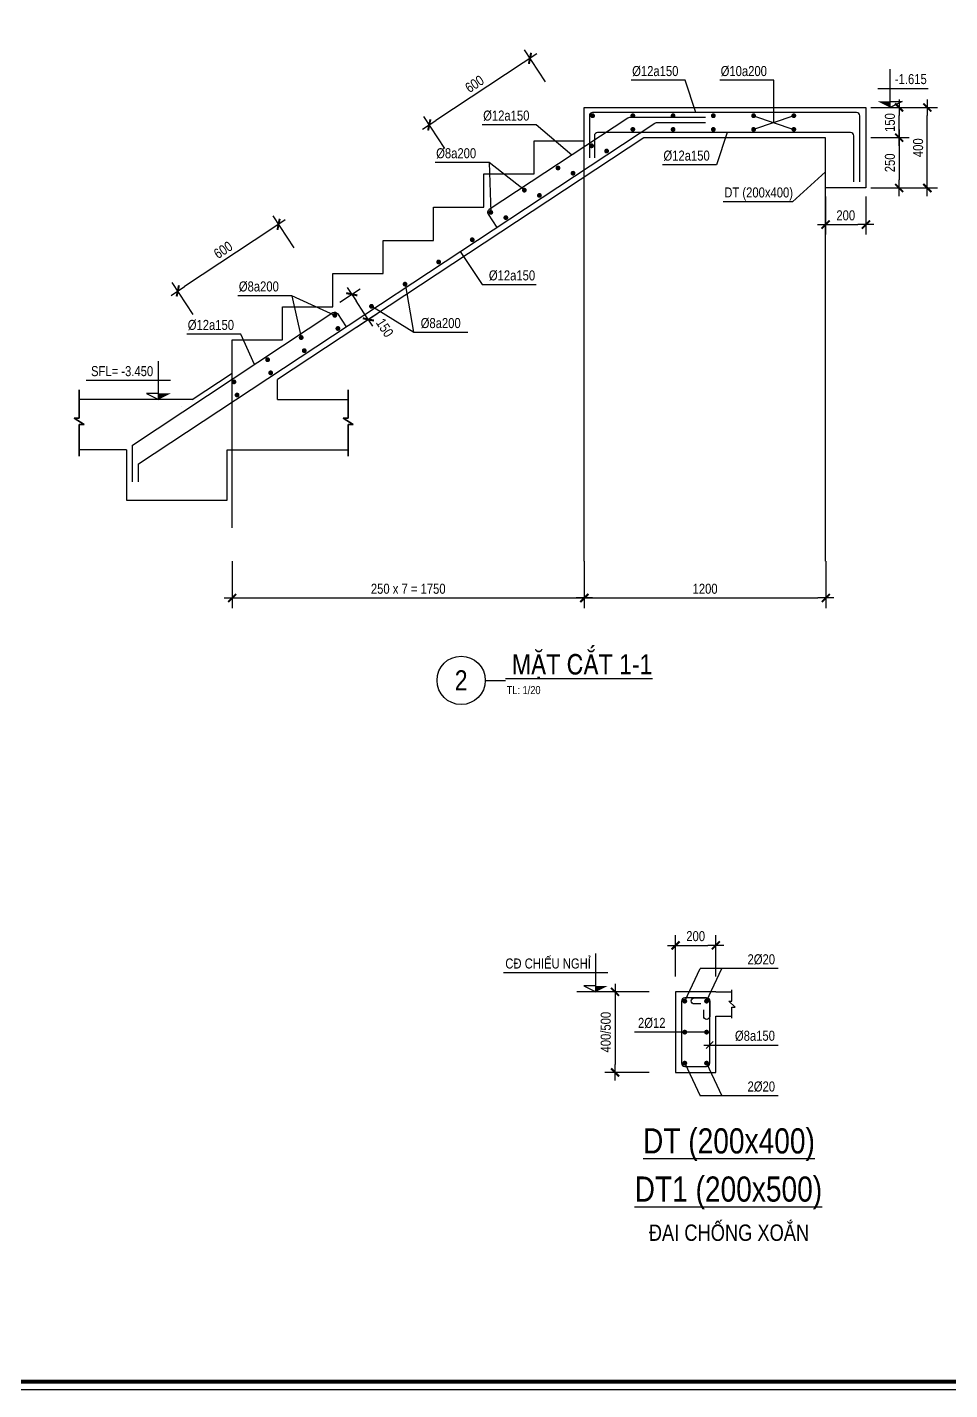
# Model space of a CAD drawing. Header units: millimetres. Extents: x 379264 to 1158416, y -283062 to 356890.
# Drawn here: x 992913 to 1004373, y -30402 to -13482 of the extents above; entities that cross this region are included whole.
import ezdxf
from ezdxf.enums import TextEntityAlignment as Align

# ---------------------------------------------------------------- set-up
doc = ezdxf.new("R2010")
doc.units = ezdxf.units.MM
doc.linetypes.add('CENTER', pattern=[2, 1.25, -0.25, 0.25, -0.25])
for name, color, linetype in [('01PM. TEXT A', 3, 'Continuous'), ('02PM. TEXT B', 4, 'Continuous'), ('04PM. THIN', 7, 'Continuous'), ('05PM. FRAME', 4, 'Continuous'), ('07PM. WACO', 6, 'Continuous'), ('08PM. SSS X', 6, 'Continuous'), ('10PM. REBAR', 1, 'Continuous'), ('11PM. DIM', 2, 'Continuous'), ('12PM. GRID', 8, 'CENTER')]:
    doc.layers.add(name, color=color, linetype=linetype)
doc.styles.add('[PMDC2013]STYLE', font='arial.ttf', dxfattribs={"width": 0.8})
doc.styles.add('BLOCK A - CHI TIET THANG 1$0$VNI-HelveC', font='VHELVCN_0.TTF')
doc.styles.add('BLOCK A - CHI TIET THANG 1$0$VNI-HelveCB', font='VHELVCB_0.TTF')
doc.dimstyles.new('20', dxfattribs={"dimtxt": 250, "dimasz": 200, "dimexe": 250, "dimexo": 0, "dimgap": 100, "dimtad": 1, "dimdec": 0, "dimlfac": 0.2, "dimzin": 0, "dimdsep": 46, "dimtxsty": '[PMDC2013]STYLE', "dimblk": 'TICK', "dimcen": 0, "dimdle": 300, "dimclrd": 2, "dimclre": 2, "dimclrt": 4, "dimadec": 0, "dimazin": 0, "dimtfac": 0.004, "dimtdec": 0, "dimtix": 1, "dimtmove": 2, "dimatfit": 3, "dimldrblk": 'TICK', "dimfxl": 1, "dimtvp": 0.8, "dimtolj": 1, "dimtzin": 0, "dimarcsym": 0})

# ---------------------------------------------------------------- blocks, each defined once
blk = doc.blocks.new('CHG_XX_Khung ten')
blk.add_lwpolyline([(15, 579), (826, 579), (826, 15), (15, 15)], close=True)
at = {"color": 4, "linetype": 'Continuous', "const_width": 1}
blk.add_lwpolyline([(17, 577), (824, 577), (824, 17), (17, 17)], close=True, dxfattribs=at)
blk = doc.blocks.new('TICK')
at = {"color": 0, "linetype": 'ByBlock'}
blk.add_line((1, 0), (-1, 0), dxfattribs=at)
at = {"color": 7, "linetype": 'ByBlock', "const_width": 0.25}
blk.add_lwpolyline([(-0.5, -0.5), (0.5, 0.5)], dxfattribs=at)
blk = doc.blocks.new('*D1095')
at = {"layer": '11PM. DIM', "color": 2, "lineweight": -2, "ltscale": 0.3, "transparency": 16777216}
for p, q in [((-1071, 7351), (-569, 7682)), ((-475, 7085), (-668, 7377)), ((-658, 6725), (-156, 7056))]:
    blk.add_line(p, q, dxfattribs=at)
at = {"layer": 'Defpoints', "color": 0, "ltscale": 0.3, "transparency": 16777216}
for p in [(-778, 7544), (-1071, 7351), (-658, 6725)]:
    blk.add_point(p, dxfattribs=at)
at = {"layer": '11PM. DIM', "color": 2, "lineweight": -2, "ltscale": 0.3, "transparency": 16777216, "xscale": 200, "yscale": 200, "zscale": 200}
for p, rotation in [((-778, 7544), 123.4248111810381), ((-365, 6918), 303.4248111810381)]:
    blk.add_blockref('TICK', p, dxfattribs=dict(at, rotation=rotation))
at = {"layer": '11PM. DIM', "color": 4, "ltscale": 0.3, "transparency": 16777216, "insert": (42, 6711), "char_height": 250, "attachment_point": 5, "rotation": 303.4248, "style": '[PMDC2013]STYLE'}
blk.add_mtext('\\A1;150', dxfattribs=at)
blk = doc.blocks.new('*D1096')
at = {"layer": '11PM. DIM', "color": 2, "lineweight": -2, "ltscale": 0.3, "transparency": 16777216}
for p, q in [((4036, 12818), (3513, 13611)), ((3484, 13292), (1314, 11860)), ((1532, 11166), (1009, 11959))]:
    blk.add_line(p, q, dxfattribs=at)
at = {"layer": 'Defpoints', "color": 0, "ltscale": 0.3, "transparency": 16777216}
for p in [(4036, 12818), (1147, 11750), (1532, 11166)]:
    blk.add_point(p, dxfattribs=at)
at = {"layer": '11PM. DIM', "color": 2, "lineweight": -2, "ltscale": 0.3, "transparency": 16777216, "xscale": 200, "yscale": 200, "zscale": 200}
for p, rotation in [((3650, 13402), 33.4248111859474), ((1147, 11750), 213.4248111859474)]:
    blk.add_blockref('TICK', p, dxfattribs=dict(at, rotation=rotation))
at = {"layer": '11PM. DIM', "color": 4, "ltscale": 0.3, "transparency": 16777216, "insert": (2273, 12766), "char_height": 250, "attachment_point": 5, "rotation": 33.4248, "style": '[PMDC2013]STYLE'}
blk.add_mtext('\\A1;600', dxfattribs=at)
blk = doc.blocks.new('*D1097')
at = {"layer": '11PM. DIM', "color": 2, "lineweight": -2, "ltscale": 0.3, "transparency": 16777216}
for p, q in [((-2210, 8696), (-2733, 9489)), ((-2763, 9170), (-4933, 7738)), ((-4714, 7043), (-5237, 7836))]:
    blk.add_line(p, q, dxfattribs=at)
at = {"layer": 'Defpoints', "color": 0, "ltscale": 0.3, "transparency": 16777216}
for p in [(-2210, 8696), (-5100, 7627), (-4714, 7043)]:
    blk.add_point(p, dxfattribs=at)
at = {"layer": '11PM. DIM', "color": 2, "lineweight": -2, "ltscale": 0.3, "transparency": 16777216, "xscale": 200, "yscale": 200, "zscale": 200}
for p, rotation in [((-2596, 9280), 33.424811185947), ((-5100, 7627), 213.424811185947)]:
    blk.add_blockref('TICK', p, dxfattribs=dict(at, rotation=rotation))
at = {"layer": '11PM. DIM', "color": 4, "ltscale": 0.3, "transparency": 16777216, "insert": (-3973, 8644), "char_height": 250, "attachment_point": 5, "rotation": 33.4248, "style": '[PMDC2013]STYLE'}
blk.add_mtext('\\A1;600', dxfattribs=at)
blk = doc.blocks.new('*U580')
at = {"const_width": 60}
for points in [[(-30, 0, 1), (30, 0, 1)], [(970, 0, 1), (1030, 0, 1)], [(1970, 0, 1), (2030, 0, 1)], [(2970, 0, 1), (3030, 0, 1)], [(3970, 0, 1), (4030, 0, 1)], [(4970, 0, 1), (5030, 0, 1)], [(5970, 0, 1), (6030, 0, 1)], [(6970, 0, 1), (7030, 0, 1)], [(7970, 0, 1), (8030, 0, 1)], [(8970, 0, 1), (9030, 0, 1)], [(9970, 0, 1), (10030, 0, 1)], [(10970, 0, 1), (11030, 0, 1)]]:
    blk.add_lwpolyline(points, format="xyb", close=True, dxfattribs=at)
blk = doc.blocks.new('*U812')
at = {"const_width": 60}
for points in [[(-30, 0, 1), (30, 0, 1)], [(970, 0, 1), (1030, 0, 1)], [(1970, 0, 1), (2030, 0, 1)], [(2970, 0, 1), (3030, 0, 1)]]:
    blk.add_lwpolyline(points, format="xyb", close=True, dxfattribs=at)
blk = doc.blocks.new('*U809')
at = {"const_width": 60}
for points in [[(-4970, 0, -1), (-5030, 0, -1)], [(-3970, 0, -1), (-4030, 0, -1)], [(-2970, 0, -1), (-3030, 0, -1)], [(-1970, 0, -1), (-2030, 0, -1)], [(-970, 0, -1), (-1030, 0, -1)], [(30, 0, -1), (-30, 0, -1)]]:
    blk.add_lwpolyline(points, format="xyb", close=True, dxfattribs=at)
blk = doc.blocks.new('*U811')
at = {"const_width": 60}
for points in [[(-3970, 0, -1), (-4030, 0, -1)], [(-2970, 0, -1), (-3030, 0, -1)], [(-1970, 0, -1), (-2030, 0, -1)], [(-970, 0, -1), (-1030, 0, -1)], [(30, 0, -1), (-30, 0, -1)]]:
    blk.add_lwpolyline(points, format="xyb", close=True, dxfattribs=at)
blk = doc.blocks.new('*D1100')
at = {"layer": '11PM. DIM', "color": 2, "lineweight": -2, "ltscale": 0.3, "transparency": 16777216}
for p, q in [((12121, 12183), (13071, 12183)), ((12821, 11633), (12821, 11983)), ((12121, 11433), (13071, 11433))]:
    blk.add_line(p, q, dxfattribs=at)
at = {"layer": 'Defpoints', "color": 0, "ltscale": 0.3, "transparency": 16777216}
for p in [(12121, 12183), (12821, 12183), (12121, 11433)]:
    blk.add_point(p, dxfattribs=at)
at = {"layer": '11PM. DIM', "color": 2, "lineweight": -2, "ltscale": 0.3, "transparency": 16777216, "xscale": 200, "yscale": 200, "zscale": 200}
for p, rotation in [((12821, 12183), 90), ((12821, 11433), 270)]:
    blk.add_blockref('TICK', p, dxfattribs=dict(at, rotation=rotation))
at = {"layer": '11PM. DIM', "color": 4, "ltscale": 0.3, "transparency": 16777216, "insert": (12593, 11808), "char_height": 250, "attachment_point": 5, "rotation": 90, "style": '[PMDC2013]STYLE'}
blk.add_mtext('\\A1;150', dxfattribs=at)
blk = doc.blocks.new('*D1101')
at = {"layer": '11PM. DIM', "color": 2, "lineweight": -2, "ltscale": 0.3, "transparency": 16777216}
for p, q in [((12121, 11433), (13071, 11433)), ((12821, 11233), (12821, 10383)), ((12121, 10183), (13071, 10183))]:
    blk.add_line(p, q, dxfattribs=at)
at = {"layer": 'Defpoints', "color": 0, "ltscale": 0.3, "transparency": 16777216}
for p in [(12121, 11433), (12121, 10183), (12821, 10183)]:
    blk.add_point(p, dxfattribs=at)
at = {"layer": '11PM. DIM', "color": 2, "lineweight": -2, "ltscale": 0.3, "transparency": 16777216, "xscale": 200, "yscale": 200, "zscale": 200}
for p, rotation in [((12821, 11433), 90), ((12821, 10183), 270)]:
    blk.add_blockref('TICK', p, dxfattribs=dict(at, rotation=rotation))
at = {"layer": '11PM. DIM', "color": 4, "ltscale": 0.3, "transparency": 16777216, "insert": (12593, 10808), "char_height": 250, "attachment_point": 5, "rotation": 90, "style": '[PMDC2013]STYLE'}
blk.add_mtext('\\A1;250', dxfattribs=at)
blk = doc.blocks.new('*D1102')
at = {"layer": '11PM. DIM', "color": 2, "lineweight": -2, "ltscale": 0.3, "transparency": 16777216}
for p, q in [((12821, 12183), (13771, 12183)), ((13521, 10383), (13521, 11983)), ((12821, 10183), (13771, 10183))]:
    blk.add_line(p, q, dxfattribs=at)
at = {"layer": 'Defpoints', "color": 0, "ltscale": 0.3, "transparency": 16777216}
for p in [(12821, 12183), (13521, 12183), (12821, 10183)]:
    blk.add_point(p, dxfattribs=at)
at = {"layer": '11PM. DIM', "color": 2, "lineweight": -2, "ltscale": 0.3, "transparency": 16777216, "xscale": 200, "yscale": 200, "zscale": 200}
for p, rotation in [((13521, 12183), 90), ((13521, 10183), 270)]:
    blk.add_blockref('TICK', p, dxfattribs=dict(at, rotation=rotation))
at = {"layer": '11PM. DIM', "color": 4, "ltscale": 0.3, "transparency": 16777216, "insert": (13293, 11183), "char_height": 250, "attachment_point": 5, "rotation": 90, "style": '[PMDC2013]STYLE'}
blk.add_mtext('\\A1;400', dxfattribs=at)
blk = doc.blocks.new('*D1103')
at = {"layer": '11PM. DIM', "color": 2, "lineweight": -2, "ltscale": 0.3, "transparency": 16777216}
for p, q in [((10995, 9974), (10995, 9024)), ((11995, 9974), (11995, 9024)), ((11195, 9274), (11795, 9274))]:
    blk.add_line(p, q, dxfattribs=at)
at = {"layer": 'Defpoints', "color": 0, "ltscale": 0.3, "transparency": 16777216}
for p in [(10995, 9974), (11995, 9974), (11995, 9274)]:
    blk.add_point(p, dxfattribs=at)
at = {"layer": '11PM. DIM', "color": 2, "lineweight": -2, "ltscale": 0.3, "transparency": 16777216, "xscale": 200, "yscale": 200, "zscale": 200, "rotation": 180}
blk.add_blockref('TICK', (10995, 9274), dxfattribs=at)
at = {"layer": '11PM. DIM', "color": 2, "lineweight": -2, "ltscale": 0.3, "transparency": 16777216, "xscale": 200, "yscale": 200, "zscale": 200}
blk.add_blockref('TICK', (11995, 9274), dxfattribs=at)
at = {"layer": '11PM. DIM', "color": 4, "ltscale": 0.3, "transparency": 16777216, "insert": (11495, 9502), "char_height": 250, "attachment_point": 5, "style": '[PMDC2013]STYLE'}
blk.add_mtext('\\A1;200', dxfattribs=at)
blk = doc.blocks.new('*U1115')
at = {"layer": '04PM. THIN'}
for p, q in [((0, 0), (0, 950)), ((-300, 475), (950, 475)), ((0, 150), (300, 150)), ((300, 150), (0, 0))]:
    blk.add_line(p, q, dxfattribs=at)
at = {"layer": '04PM. THIN', "linetype": 'ByBlock'}
blk.add_line((-475, 0), (475, 0), dxfattribs=at)
at = {"layer": '04PM. THIN'}
blk.add_solid([(0, 0), (0, 150), (-300, 150)], dxfattribs=at)
blk = doc.blocks.new('*U1116')
at = {"layer": '04PM. THIN'}
for p, q in [((0, 0), (0, 950)), ((-300, 475), (1800, 475)), ((0, 150), (300, 150)), ((300, 150), (0, 0))]:
    blk.add_line(p, q, dxfattribs=at)
at = {"layer": '04PM. THIN', "linetype": 'ByBlock'}
blk.add_line((-475, 0), (475, 0), dxfattribs=at)
at = {"layer": '04PM. THIN'}
blk.add_solid([(0, 0), (0, 150), (-300, 150)], dxfattribs=at)
blk = doc.blocks.new('BLOCK A - CHI TIET THANG 1$0$HTT-Title')
at = {"lineweight": -2}
blk.add_line((6, 0), (11, 0), dxfattribs=at)
at = {"linetype": 'ByBlock', "lineweight": -2}
blk.add_circle((0, 0), 6, dxfattribs=at)
at = {"linetype": 'ByBlock', "lineweight": -2, "style": 'BLOCK A - CHI TIET THANG 1$0$VNI-HelveCB'}
blk.add_attdef('DWG.NAME', text='', height=5, dxfattribs=at).set_placement((11, 0), align=Align.BOTTOM_LEFT)
blk.add_attdef('NUMBER', text='', height=5, dxfattribs=at).set_placement((0, 0), align=Align.MIDDLE_CENTER)
at = {"linetype": 'ByBlock', "lineweight": -2, "style": 'BLOCK A - CHI TIET THANG 1$0$VNI-HelveC'}
blk.add_attdef('SCALE', text='', height=2, dxfattribs=at).set_placement((11.32, -1.41), align=Align.TOP_LEFT)
blk = doc.blocks.new('*D1098')
at = {"layer": '11PM. DIM', "color": 2, "lineweight": -2, "ltscale": 0.3, "transparency": 16777216}
for p, q in [((-3750, 915), (-3750, -250)), ((5000, 915), (5000, -250)), ((-3550, 0), (4800, 0))]:
    blk.add_line(p, q, dxfattribs=at)
at = {"layer": 'Defpoints', "color": 0, "ltscale": 0.3, "transparency": 16777216}
for p in [(-3750, 915), (5000, 915), (5000, 0)]:
    blk.add_point(p, dxfattribs=at)
at = {"layer": '11PM. DIM', "color": 2, "lineweight": -2, "ltscale": 0.3, "transparency": 16777216, "xscale": 200, "yscale": 200, "zscale": 200, "rotation": 180}
blk.add_blockref('TICK', (-3750, 0), dxfattribs=at)
at = {"layer": '11PM. DIM', "color": 2, "lineweight": -2, "ltscale": 0.3, "transparency": 16777216, "xscale": 200, "yscale": 200, "zscale": 200}
blk.add_blockref('TICK', (5000, 0), dxfattribs=at)
at = {"layer": '11PM. DIM', "color": 4, "ltscale": 0.3, "transparency": 16777216, "insert": (625, 228), "char_height": 250, "attachment_point": 5, "style": '[PMDC2013]STYLE'}
blk.add_mtext('\\A1;250 x 7 = 1750', dxfattribs=at)
blk = doc.blocks.new('*D1099')
at = {"layer": '11PM. DIM', "color": 2, "lineweight": -2, "ltscale": 0.3, "transparency": 16777216}
for p, q in [((5000, 915), (5000, -250)), ((11000, 915), (11000, -250)), ((5200, 0), (10800, 0))]:
    blk.add_line(p, q, dxfattribs=at)
at = {"layer": 'Defpoints', "color": 0, "ltscale": 0.3, "transparency": 16777216}
for p in [(5000, 915), (11000, 915), (11000, 0)]:
    blk.add_point(p, dxfattribs=at)
at = {"layer": '11PM. DIM', "color": 2, "lineweight": -2, "ltscale": 0.3, "transparency": 16777216, "xscale": 200, "yscale": 200, "zscale": 200, "rotation": 180}
blk.add_blockref('TICK', (5000, 0), dxfattribs=at)
at = {"layer": '11PM. DIM', "color": 2, "lineweight": -2, "ltscale": 0.3, "transparency": 16777216, "xscale": 200, "yscale": 200, "zscale": 200}
blk.add_blockref('TICK', (11000, 0), dxfattribs=at)
at = {"layer": '11PM. DIM', "color": 4, "ltscale": 0.3, "transparency": 16777216, "insert": (8000, 228), "char_height": 250, "attachment_point": 5, "style": '[PMDC2013]STYLE'}
blk.add_mtext('\\A1;1200', dxfattribs=at)
blk = doc.blocks.new('*D1543')
at = {"layer": '11PM. DIM', "color": 2, "lineweight": -2, "transparency": 16777216}
for p, q in [((0, 2379), (0, 3405)), ((1000, 2379), (1000, 3405)), ((200, 3155), (800, 3155))]:
    blk.add_line(p, q, dxfattribs=at)
at = {"layer": 'Defpoints', "color": 0, "transparency": 16777216}
for p in [(1000, 3155), (0, 2379), (1000, 2379)]:
    blk.add_point(p, dxfattribs=at)
at = {"layer": '11PM. DIM', "color": 2, "lineweight": -2, "transparency": 16777216, "xscale": 200, "yscale": 200, "zscale": 200, "rotation": 180}
blk.add_blockref('TICK', (0, 3155), dxfattribs=at)
at = {"layer": '11PM. DIM', "color": 2, "lineweight": -2, "transparency": 16777216, "xscale": 200, "yscale": 200, "zscale": 200}
blk.add_blockref('TICK', (1000, 3155), dxfattribs=at)
at = {"layer": '11PM. DIM', "color": 4, "transparency": 16777216, "insert": (500, 3383), "char_height": 250, "attachment_point": 5, "style": '[PMDC2013]STYLE'}
blk.add_mtext('\\A1;200', dxfattribs=at)
blk = doc.blocks.new('*D1544')
at = {"layer": '11PM. DIM', "color": 2, "lineweight": -2, "transparency": 16777216}
for p, q in [((-653, 2000), (-1753, 2000)), ((-1503, 1800), (-1503, 200)), ((-653, 0), (-1753, 0))]:
    blk.add_line(p, q, dxfattribs=at)
at = {"layer": 'Defpoints', "color": 0, "transparency": 16777216}
for p in [(-653, 2000), (-1503, 0), (-653, 0)]:
    blk.add_point(p, dxfattribs=at)
at = {"layer": '11PM. DIM', "color": 2, "lineweight": -2, "transparency": 16777216, "xscale": 200, "yscale": 200, "zscale": 200}
for p, rotation in [((-1503, 2000), 90), ((-1503, 0), 270)]:
    blk.add_blockref('TICK', p, dxfattribs=dict(at, rotation=rotation))
at = {"layer": '11PM. DIM', "color": 4, "transparency": 16777216, "insert": (-1733, 1000), "char_height": 250, "width": 1149.72, "attachment_point": 5, "rotation": 90, "style": '[PMDC2013]STYLE'}
blk.add_mtext('\\A1;400/500', dxfattribs=at)
blk = doc.blocks.new('*U5')
at = {"layer": '08PM. SSS X'}
blk.add_lwpolyline([(230, 150), (770, 150, 0.414214), (850, 230), (850, 1770, 0.414214), (770, 1850), (230, 1850, 0.414214), (150, 1770), (150, 230, 0.414214)], format="xyb", close=True, dxfattribs=at)
blk = doc.blocks.new('*U806')
at = {"layer": '04PM. THIN'}
for p, q in [((0, 0), (0, 950)), ((-300, 475), (2300, 475)), ((0, 150), (300, 150)), ((300, 150), (0, 0))]:
    blk.add_line(p, q, dxfattribs=at)
at = {"layer": '04PM. THIN', "linetype": 'ByBlock'}
blk.add_line((-475, 0), (475, 0), dxfattribs=at)
at = {"layer": '04PM. THIN'}
blk.add_solid([(0, 0), (0, 150), (-300, 150)], dxfattribs=at)
blk = doc.blocks.new('A$C48236E64')
at = {"layer": '04PM. THIN'}
for p, q in [((9205, 11977.7), (10205, 11637.7)), ((10205, 11977.7), (9205, 11637.7)), ((2636.8, 10816.2), (2675.9, 9578.1)), ((764.4, 6598.5), (554.1, 7800.4)), ((-2265.8, 7507.8), (-2034.6, 6469.2))]:
    blk.add_line(p, q, dxfattribs=at)
at = {"layer": '04PM. THIN', "flags": 128}
for points in [[(7770.2, 12057.7), (7505.9, 12857.7), (6164.5, 12857.7)], [(9705, 11807.7), (9705, 12857.7), (8363.6, 12857.7)], [(4687.4, 11001.6), (3803.9, 11751.7), (2462.5, 11751.7)], [(8547.7, 11557.7), (8283.4, 10757.7), (6942, 10757.7)], [(3510.5, 10129), (2636.8, 10816.2), (1295.4, 10816.2)], [(10995, 10582.1), (10175.4, 9842), (8445.4, 9842)], [(1916.5, 8603.7), (2458.6, 7782.4), (3800, 7782.4)], [(-1200, 7020), (-2265.8, 7507.8), (-3607.2, 7507.8)], [(-280.5, 7249.5), (764.4, 6598.5), (2105.8, 6598.5)], [(-3190.5, 5802.2), (-3535, 6552.3), (-4876.4, 6552.3)]]:
    blk.add_lwpolyline(points, dxfattribs=at)
at = {"layer": '04PM. THIN'}
for points in [[(-7550.2, 3523.7), (-7550.2, 3523.7), (-7550.2, 4305.8), (-7422.9, 4306.8), (-7673.7, 4466.5), (-7550.2, 4466.5), (-7550.2, 5172.6), (-7550.2, 5172.6), (-7550.2, 4466.2), (-7673.7, 4466.5), (-7422.9, 4306.8), (-7550.2, 4306.3)], [(-871, 3523.7), (-871, 3523.7), (-871, 4305.8), (-743.7, 4306.8), (-994.4, 4466.5), (-871, 4466.5), (-871, 5172.6), (-871, 5172.6), (-871, 4466.2), (-994.4, 4466.5), (-743.7, 4306.8), (-871, 4306.3)]]:
    blk.add_lwpolyline(points, close=True, dxfattribs=at)
at = {"layer": '05PM. FRAME', "ltscale": 0.25}
for p, q in [((11995, 12182.7), (11995, 10182.7)), ((6475.2, 11432.7), (-2620.7, 5429.4)), ((10995, 11432.7), (6475.2, 11432.7)), ((10995, 10182.7), (10995, 11432.7)), ((11995, 10182.7), (10995, 10182.7)), ((-4739.8, 4929.4), (-3750, 5582.7)), ((-2620.7, 4929.4), (-2620.7, 5429.4)), ((-4739.8, 4929.4), (-7550.2, 4929.4)), ((-2620.7, 4929.4), (-871, 4929.4)), ((-6375, 3679.4), (-7550.2, 3679.4)), ((-6375, 3679.4), (-6375, 2429.4)), ((-3875, 2429.4), (-3875, 3679.4)), ((-3875, 3679.4), (-871, 3679.4)), ((-6375, 2429.4), (-3875, 2429.4))]:
    blk.add_line(p, q, dxfattribs=at)
blk.add_lwpolyline([(-3750, 5582.7), (-3750, 6407.7), (-2500, 6407.7), (-2500, 7232.7), (-1250, 7232.7), (-1250, 8057.7), (0, 8057.7), (0, 8882.7), (1250, 8882.7), (1250, 9707.7), (2500, 9707.7), (2500, 10532.7), (3750, 10532.7), (3750, 11357.7), (5000, 11357.7), (5000, 12182.7), (11995, 12182.7)], dxfattribs=at)
blk.add_lwpolyline([(-5000, 4757.7), (-5000, 4757.7)], close=True, dxfattribs=at)
at = {"layer": '08PM. SSS X', "ltscale": 400, "flags": 128}
for points in [[(8011.9, 11932.7), (6122.2, 11932.7, 0.1468862), (6078.1, 11919.5), (2631.8, 9644.9, 0.4142136), (2609.1, 9534.1), (2826.7, 9204.4)], [(11845, 10332.7), (11845, 11977.7, 0.4142136), (11765, 12057.7), (5205, 12057.7, 0.4142136), (5125, 11977.7), (5125, 10935.3)], [(-6075, 2881.7), (-6075, 3329.3), (6751, 11794.5, -0.1468862), (6795.1, 11807.7), (8011.9, 11807.7)], [(11695, 10332.7), (11695, 11477.7, 0.4142136), (11615, 11557.7), (5330, 11557.7, 0.4142136), (5250, 11477.7), (5250, 10935.3)], [(-6225, 2881.7), (-6225, 3799.4), (-1244.1, 7086.8, -0.4142136), (-1133.2, 7064.1), (-915.7, 6734.4)]]:
    blk.add_lwpolyline(points, format="xyb", dxfattribs=at)
at = {"layer": '12PM. GRID', "ltscale": 3}
for p, q in [((5000, 915.1), (5000, 12182.7)), ((10995, 915.1), (10995, 10182.7)), ((-3750, 1740.1), (-3750, 6407.7))]:
    blk.add_line(p, q, dxfattribs=at)
at = {"layer": '01PM. TEXT A'}
ref = blk.add_blockref('BLOCK A - CHI TIET THANG 1$0$HTT-Title', (1940, -2045.6), dxfattribs=dict(at, xscale=100, yscale=100, zscale=100))
ref.add_attrib('NUMBER', '2', dxfattribs={"layer": '0', "color": 0, "linetype": 'ByBlock', "lineweight": -2, "height": 500, "style": 'BLOCK A - CHI TIET THANG 1$0$VNI-HelveCB'}).set_placement((1940, -2045.6), align=Align.MIDDLE_CENTER)
ref.add_attrib('DWG.NAME', '%%u MAËT CAÉT 1-1', dxfattribs={"layer": '0', "color": 3, "linetype": 'ByBlock', "lineweight": -2, "height": 500, "style": 'BLOCK A - CHI TIET THANG 1$0$VNI-HelveCB'}).set_placement((3040, -2045.6), align=Align.BOTTOM_LEFT)
ref.add_attrib('SCALE', 'TL: 1/20', dxfattribs={"layer": '0', "color": 0, "linetype": 'ByBlock', "lineweight": -2, "height": 200, "style": 'BLOCK A - CHI TIET THANG 1$0$VNI-HelveC'}).set_placement((3071.6, -2187), align=Align.TOP_LEFT)
at = {"layer": '02PM. TEXT B', "ltscale": 500}
blk.add_blockref('*U1115', (12595.5, 12182.7), dxfattribs=at)
at = {"layer": '02PM. TEXT B', "ltscale": 500, "xscale": -1}
blk.add_blockref('*U1116', (-5578.4, 4929.4), dxfattribs=at)
at = {"layer": '04PM. THIN', "xscale": -1}
blk.add_blockref('*U809', (5205, 11977.7), dxfattribs=at)
at = {"layer": '04PM. THIN'}
for name, p, rotation in [('*U811', (6205, 11637.7), 180), ('*U812', (-1200, 7020), 213.4248111826145)]:
    blk.add_blockref(name, p, dxfattribs=dict(at, rotation=rotation))
at = {"layer": '04PM. THIN', "xscale": -1}
for name, p, rotation in [('*U580', (-3627, 5040.8), 213.4248111825855), ('*U812', (2675.9, 9578.1), 213.4248111826163)]:
    blk.add_blockref(name, p, dxfattribs=dict(at, rotation=rotation))
at = {"layer": '02PM. TEXT B', "color": 4, "style": '[PMDC2013]STYLE', "width": 0.8}
for s, p in [('%%C12a150', (6188.2, 12962.7)), ('%%C10a200', (8387.3, 12962.7)), ('%%C12a150', (2486.2, 11856.7)), ('%%C8a200', (1319.1, 10921.2)), ('%%C12a150', (6965.7, 10862.7)), ('DT (200x400)', (8476.7, 9947)), ('%%C12a150', (2628.6, 7887.4)), ('%%C8a200', (-3583.5, 7612.8)), ('%%C12a150', (-4852.7, 6657.3)), ('%%C8a200', (934.4, 6703.5))]:
    blk.add_text(s, height=250, dxfattribs=at).set_placement(p)
at = {"layer": '02PM. TEXT B', "ltscale": 500, "style": '[PMDC2013]STYLE', "width": 0.8}
for s, p in [('-1.615', (12715.3, 12887.7, 0)), ('SFL= -3.450', (-7256.3, 5634.4, 0))]:
    blk.add_text(s, height=250, dxfattribs=at).set_placement(p, align=Align.MIDDLE_LEFT)
at = {"layer": '11PM. DIM', "ltscale": 0.3}
for base, p1, p2, angle, picture, middle in [((1146.6, 11749.9), (4036, 12818.2), (1532.2, 11165.7), 213.42481, '*D1096', (2273.1, 12766.2)), ((12820.5, 12182.7), (12120.5, 11432.7), (12120.5, 12182.7), 90, '*D1100', (12592.9, 11807.7)), ((13520.5, 12182.7), (12820.5, 10182.7), (12820.5, 12182.7), 90, '*D1102', (13292.9, 11182.7)), ((12820.5, 10182.7), (12120.5, 11432.7), (12120.5, 10182.7), 270, '*D1101', (12592.9, 10807.7)), ((-5099.6, 7627.5), (-2210.1, 8695.8), (-4714, 7043.2), 213.42481, '*D1097', (-3973, 8643.7))]:
    dim = blk.add_linear_dim(base=base, p1=p1, p2=p2, angle=angle, dimstyle='20', override={"dimtxsty": '[PMDC2013]STYLE'}, dxfattribs=at)
    dim.commit()
    dim.dimension.update_dxf_attribs({"geometry": picture, "text_midpoint": middle})
dim = blk.add_linear_dim(base=(11995, 9274.4), p1=(10995, 9974.4), p2=(11995, 9974.4), dimstyle='20', override={"dimtxsty": '[PMDC2013]STYLE'}, dxfattribs=at)
dim.commit()
dim.dimension.update_dxf_attribs({"geometry": '*D1103', "text_midpoint": (11495, 9502.1)})
dim = blk.add_linear_dim(base=(-777.7, 7544.4), p1=(-657.9, 6724.9), p2=(-1071, 7350.8), angle=123.42481, dimstyle='20', dxfattribs=at)
dim.commit()
dim.dimension.update_dxf_attribs({"geometry": '*D1095', "text_midpoint": (41.7, 6710.5), "dimtype": 128})
dim = blk.add_linear_dim(base=(5000, 0), p1=(-3750, 915.1), p2=(5000, 915.1), angle=180, text='250 x 7 = <>', dimstyle='20', dxfattribs=at)
dim.commit()
dim.dimension.update_dxf_attribs({"geometry": '*D1098', "text_midpoint": (625, 227.6)})
dim = blk.add_linear_dim(base=(11000, 0), p1=(5000, 915.1), p2=(11000, 915.1), angle=180, dimstyle='20', dxfattribs=at)
dim.commit()
dim.dimension.update_dxf_attribs({"geometry": '*D1099', "text_midpoint": (8000, 227.6)})
blk = doc.blocks.new('A$C1FC4012A')
at = {"layer": '04PM. THIN', "linetype": 'ByBlock'}
for p, q in [((230, 1770), (611.6, 2580)), ((2549.5, 2580), (611.6, 2580)), ((770, 1770), (1151.6, 2580)), ((770, 1000), (-1019.2, 1000)), ((700, 680.7), (2549.5, 680.7)), ((230, 230), (608.4, -580)), ((770, 230), (1148.4, -580)), ((2549.5, -580), (608.4, -580))]:
    blk.add_line(p, q, dxfattribs=at)
at = {"layer": '04PM. THIN', "linetype": 'ByBlock', "flags": 128}
blk.add_lwpolyline([(1400, 1347.3), (1400, 1622), (1480, 1622), (1320, 1772), (1400, 1772), (1400, 2054.5)], dxfattribs=at)
at = {"layer": '04PM. THIN', "const_width": 60}
for points in [[(200, 1770, 1), (260, 1770, 1)], [(740, 1770, 1), (800, 1770, 1)], [(200, 1000, 1), (260, 1000, 1)], [(740, 1000, 1), (800, 1000, 1)], [(200, 230, 1), (260, 230, 1)], [(740, 230, 1), (800, 230, 1)]]:
    blk.add_lwpolyline(points, format="xyb", close=True, dxfattribs=at)
at = {"layer": '05PM. FRAME'}
for p, q in [((1000, 2000), (0, 2000)), ((0, 2000), (0, 0)), ((1000, 2000), (1400, 2000)), ((1000, 0), (1000, 1400)), ((1000, 1400), (1400, 1400)), ((0, 0), (1000, 0))]:
    blk.add_line(p, q, dxfattribs=at)
at = {"layer": '07PM. WACO'}
blk.add_lwpolyline([(626.9, 1700), (463.8, 1700, -1), (463.8, 1850), (770, 1850, -0.4142136), (850, 1770), (850, 1392.4, -1), (700, 1392.4), (700, 1555.5)], format="xyb", dxfattribs=at)
at = {"layer": '10PM. REBAR'}
blk.add_line((761.6, 592.3), (938.4, 769), dxfattribs=at)
at = {"layer": '02PM. TEXT B', "ltscale": 500, "xscale": -1}
blk.add_blockref('*U806', (-1978.3, 2000), dxfattribs=at)
at = {"layer": '08PM. SSS X'}
blk.add_blockref('*U5', (0, 0), dxfattribs=at)
at = {"layer": '01PM. TEXT A', "style": '[PMDC2013]STYLE', "width": 0.8}
for s, p in [('%%UDT (200x400)', (1326.9, -2013.3)), ('%%UDT1 (200x500)', (1313.3, -3209.7))]:
    blk.add_text(s, height=625, dxfattribs=at).set_placement(p, align=Align.CENTER)
at = {"layer": '02PM. TEXT B', "ltscale": 500, "style": '[PMDC2013]STYLE', "width": 0.8}
blk.add_text('CĐ CHIẾU NGHỈ', height=250, dxfattribs=at).set_placement((-4228.8, 2705, 0), align=Align.MIDDLE_LEFT)
at = {"layer": '02PM. TEXT B', "color": 4, "style": '[PMDC2013]STYLE', "width": 0.8}
for s, height, p in [('2%%C20', 250, (1788.3, 2685)), ('2%%C12', 250, (-932.8, 1105)), ('%%C8a150', 250, (1475.5, 785.7)), ('2%%C20', 250, (1788.3, -475)), ('ĐAI CHỐNG XOẮN', 406.25, (-665, -4183.6))]:
    blk.add_text(s, height=height, dxfattribs=at).set_placement(p)
at = {"layer": '11PM. DIM'}
dim = blk.add_aligned_dim(p1=(0, 2378.6), p2=(1000, 2378.6), distance=776.8, dimstyle='20', override={"dimtxsty": '[PMDC2013]STYLE'}, dxfattribs=at)
dim.commit()
dim.dimension.update_dxf_attribs({"geometry": '*D1543', "text_midpoint": (500, 3383.1)})
dim = blk.add_aligned_dim(p1=(-653.3, 2000), p2=(-653.3, 0), distance=-850, text='<>/500', dimstyle='20', override={"dimtxsty": '[PMDC2013]STYLE'}, dxfattribs=at)
dim.commit()
dim.dimension.update_dxf_attribs({"geometry": '*D1544', "text_midpoint": (-1732.6, 1000)})

msp = doc.modelspace()

# ---------------------------------------------------------------- block references
at = {"layer": '04PM. THIN', "xscale": 50, "yscale": 50, "zscale": 50}
msp.add_blockref('CHG_XX_Khung ten', (988229.92, -31152.33), dxfattribs=at)

# ---------------------------------------------------------------- next in the draw order: block references
at = {"layer": '08PM. SSS X', "xscale": 0.5, "yscale": 0.5, "zscale": 0.5}
msp.add_blockref('A$C48236E64', (997333.28, -20570.06), dxfattribs=at)
at = {"layer": '11PM. DIM', "xscale": 0.5, "yscale": 0.5, "zscale": 0.5}
msp.add_blockref('A$C1FC4012A', (1000966.34, -26461.58), dxfattribs=at)

doc.saveas('drawing.dxf')
